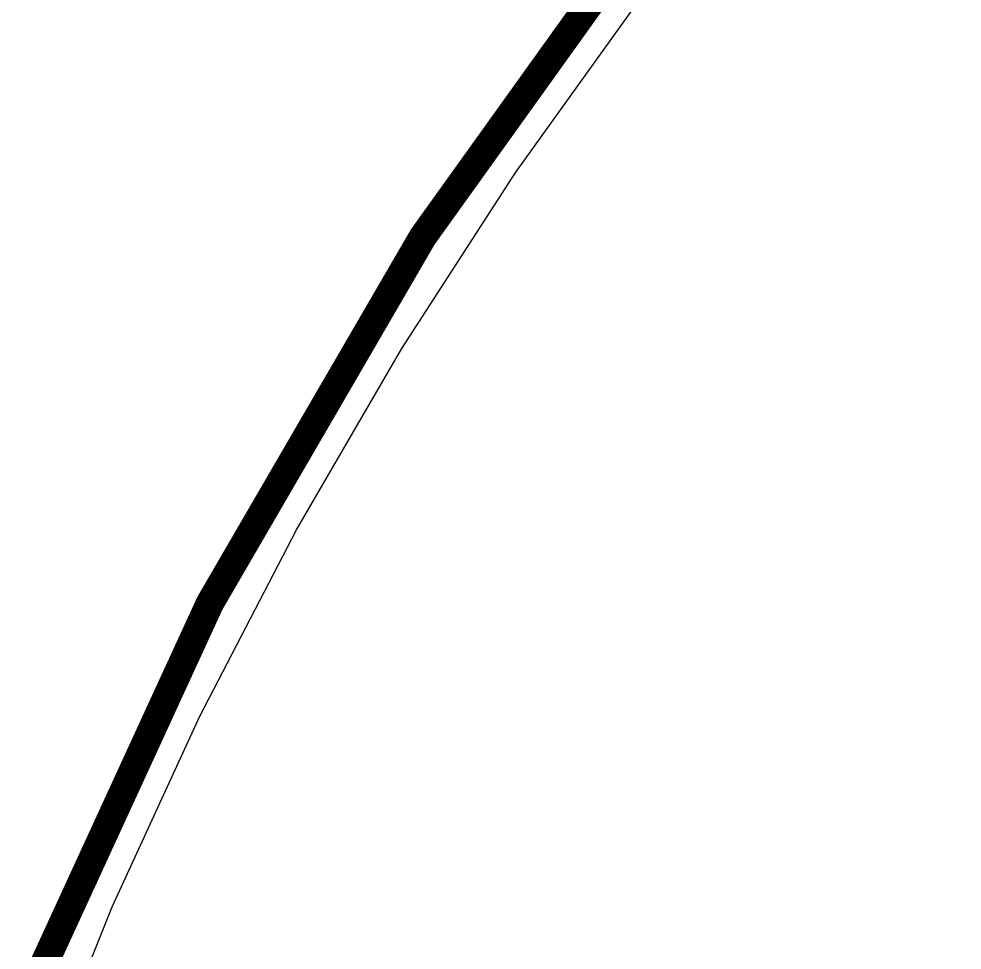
# Model space of a CAD drawing. Header units: inches. Extents: x 0 to 446, y -21 to 70.
# Drawn here: x -0.13 to 8.38, y 48.34 to 56.74 of the extents above; entities that cross this region are included whole.
import ezdxf

# ---------------------------------------------------------------- set-up
doc = ezdxf.new("R2010")
doc.units = ezdxf.units.IN
for name, color, linetype in [('Board Outline', 216, 'Continuous'), ('Fabrication', 76, 'Continuous'), ('Top Layer', 1, 'Continuous')]:
    doc.layers.add(name, color=color, linetype=linetype)

msp = doc.modelspace()

# ---------------------------------------------------------------- linework, layer by layer
at = {"layer": 'Board Outline'}
msp.add_lwpolyline([(0, 48, 0.254, 0.254, -0.095808), (8.25, 60.7542, 0.254, 0.254, 0)], format="xyseb", dxfattribs=at)
at = {"layer": 'Fabrication'}
msp.add_lwpolyline([(0, 48, 0.254, 0.254, -0.095808), (8.25, 60.7542, 0.254, 0.254, 0)], format="xyseb", dxfattribs=at)
at = {"layer": 'Top Layer'}
for p, q in [((4.354, 55.3557), (5.4564, 56.8935)), ((3.3264, 53.767), (4.354, 55.3557)), ((2.3757, 52.131), (3.3264, 53.767)), ((1.5042, 50.4514), (2.3757, 52.131)), ((0.714, 48.7323), (1.5042, 50.4514)), ((0.3885, 47.9247), (0.714, 48.7323))]:
    msp.add_line(p, q, dxfattribs=at)

doc.saveas('drawing.dxf')
